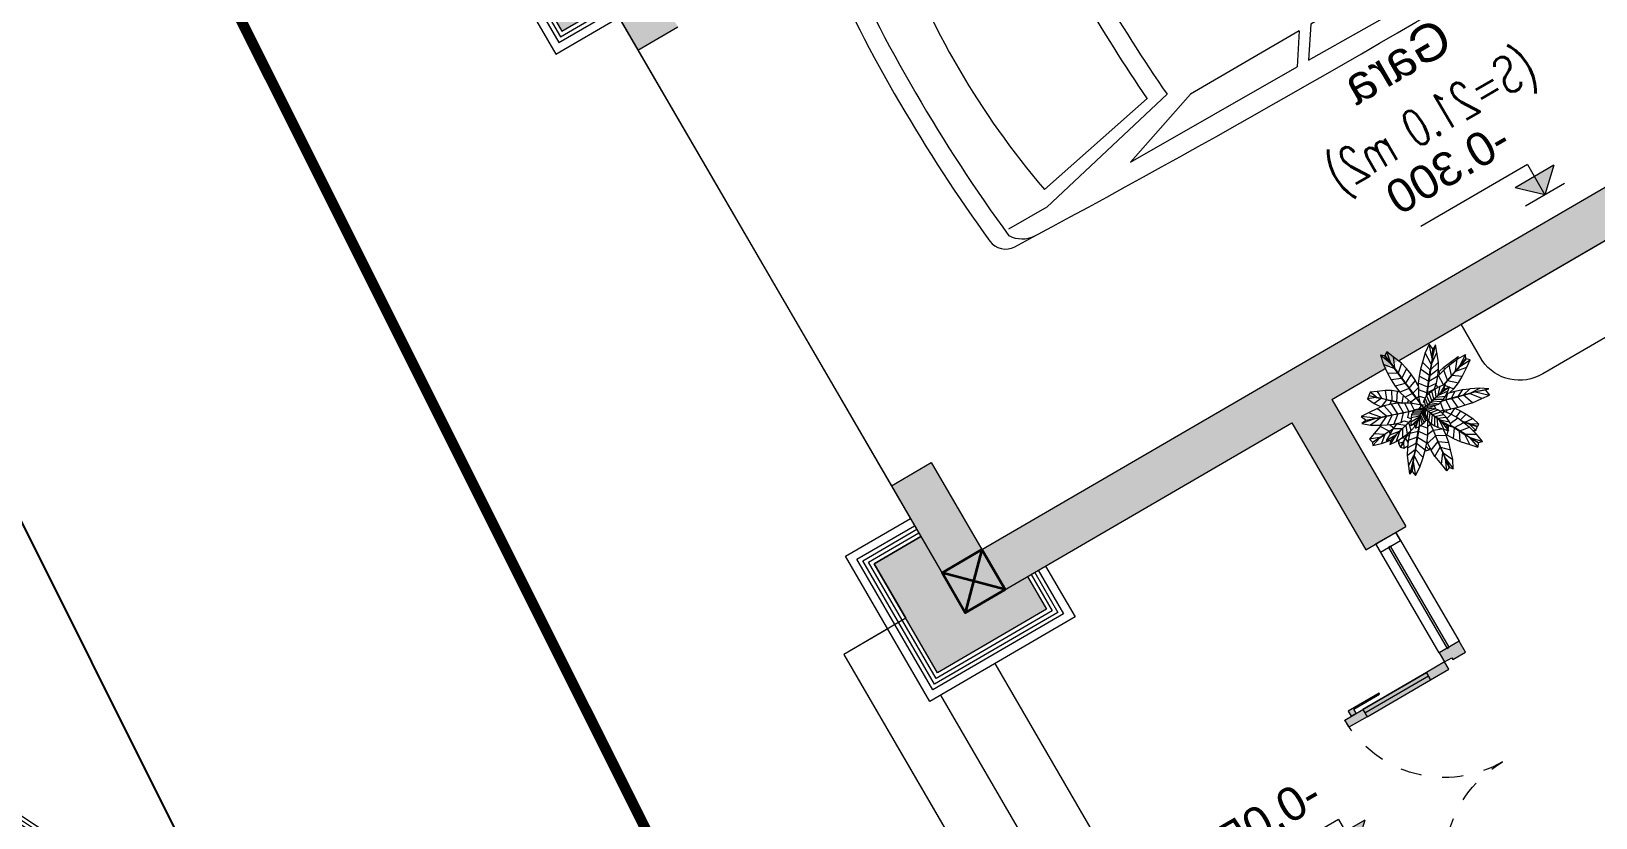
# Model space of a CAD drawing. Header units: millimetres. Extents: x 567980 to 569372, y 2065777 to 2066674.
# Drawn here: x 568803.01 to 568810.45, y 2066239.23 to 2066242.97 of the extents above; entities that cross this region are included whole.
import ezdxf
from ezdxf.enums import TextEntityAlignment as Align

# ---------------------------------------------------------------- set-up
doc = ezdxf.new("R2010")
doc.units = ezdxf.units.MM
for name, pattern in [('CENTER', [3, 1.5, -0.5, 0.5, -0.5]), ('DASHDOT2', [0.5, 0.25, -0.125, 0, -0.125]), ('HIDDEN', [0.75, 0.5, -0.25])]:
    doc.linetypes.add(name, pattern=pattern)
for name, color, linetype, lineweight in [('A-COT VACH', 2, 'Continuous', 35), ('A-HATCH', 251, 'Continuous', 5), ('A-KY HIEU', 34, 'Continuous', 20), ('A-TEXT', 7, 'Continuous', 18), ('boDnv', 54, 'Continuous', 25), ('E- RANH GIOI', 1, 'CENTER', 13), ('E- THAY', 9, 'Continuous', 20), ('E- Tuong', 4, 'Continuous', 13), ('E-NoiThat', 32, 'Continuous', 9), ('i_Cay', 114, 'Continuous', 13), ('i_Hatch', 250, 'Continuous', 13), ('LD-CUA', 146, 'Continuous', 13), ('LD-THAY', 9, 'Continuous', 13)]:
    doc.layers.add(name, color=color, linetype=linetype, lineweight=lineweight)
doc.layers.add('loKBT', color=42, linetype='Continuous')
doc.styles.add('A1-arial', font='arial.ttf')
doc.styles.add('AA - Arial - Regular', font='arial.ttf', dxfattribs={"height": 250})
doc.styles.add('Dim roman', font='romans.shx', dxfattribs={"width": 0.7})
doc.styles.add('rms', font='romans.shx', dxfattribs={"width": 0.7, "bigfont": 'vns.shx'})
doc.linetypes.add('ADL', pattern='A,0.125,-0.15,["++",rms,S=0.5,R=0,X=0,Y=-0.2245],-1.35,1.125', length=2.75)

# ---------------------------------------------------------------- blocks, each defined once
blk = doc.blocks.new('NEN')
at = {"layer": 'boDnv', "color": 10, "linetype": 'ADL', "ltscale": 0.25}
blk.add_lwpolyline([(230.3915, -76.6469), (232.2503, -70.4192), (219.1656, -44.2576), (213.4368, -42.5477), (99.3797, -108.9057), (97.5209, -115.1334), (110.6056, -141.295), (116.3344, -143.0049)], close=True, dxfattribs=at)
blk = doc.blocks.new('BT-02')
at = {"layer": 'E- RANH GIOI', "color": 5, "ltscale": 0.05, "true_color": 0x0000fa, "const_width": 50}
blk.add_lwpolyline([(7622385.1, 976879), (7752683.8, 976879), (7755590.7, 973782.4), (7753849, 946243.5), (7750265, 942879), (7619966.3, 942879), (7617059.3, 945975.6), (7618801.1, 973514.5)], close=True, dxfattribs=at)
blk = doc.blocks.new('cd2400')
for p, q in [((432.7, 355.2), (125.3, 177.7)), ((643.2, 355.2), (950.7, 177.7)), ((1696.8, 355.2), (1389.3, 177.7)), ((1907.3, 355.2), (2214.7, 177.7))]:
    blk.add_line(p, q)
at = {"color": 251, "linetype": 'DASHDOT2'}
blk.add_line((2320, 100), (20, 100), dxfattribs=at)
for points in [[(538, 392.9), (442.7, 337.9), (422.7, 372.5), (518, 427.5)], [(538, 392.9), (633.2, 337.9), (653.2, 372.5), (558, 427.5)], [(1802, 392.9), (1706.8, 337.9), (1686.8, 372.5), (1782, 427.5)], [(1802, 392.9), (1897.3, 337.9), (1917.3, 372.5), (1822, 427.5)], [(40, 105.4), (135.3, 160.4), (115.3, 195), (20, 140)], [(1035.9, 105.4), (940.7, 160.4), (960.7, 195), (1055.9, 140)], [(1024.3, 166.2), (999.2, 180.7), (1006.3, 193.2), (1031.5, 178.6)], [(1304.1, 105.4), (1399.3, 160.4), (1379.3, 195), (1284.1, 140)], [(1315.7, 166.2), (1340.8, 180.7), (1333.7, 193.2), (1308.5, 178.6)], [(2300, 105.4), (2204.7, 160.4), (2224.7, 195), (2320, 140)], [(-30, 0), (-30, 140), (20, 140), (20, 100), (30, 100), (30, 0)], [(2370, 0), (2370, 140), (2320, 140), (2320, 100), (2310, 100), (2310, 0)]]:
    blk.add_lwpolyline(points, close=True)
at = {"color": 9}
for points in [[(440.2, 342.2), (132.8, 164.7), (117.8, 190.7), (425.2, 368.2)], [(635.7, 342.2), (943.2, 164.7), (958.2, 190.7), (650.7, 368.2)], [(1704.3, 342.2), (1396.8, 164.7), (1381.8, 190.7), (1689.3, 368.2)], [(1899.8, 342.2), (2207.2, 164.7), (2222.2, 190.7), (1914.8, 368.2)]]:
    blk.add_lwpolyline(points, close=True, dxfattribs=at)
blk = doc.blocks.new('02PCAR01')
at = {"color": 0, "linetype": 'ByBlock'}
for p, q in [((-90.39, 26.87), (-54.31, 27.32)), ((-54.31, 27.32), (-67.5, 22.08)), ((-138, 26.03), (-145, 26.03)), ((-112.52, 20.16), (-138, 26.03)), ((-122.94, 26.61), (-92.48, 26.84)), ((-109.29, 22.08), (-122.94, 26.61)), ((-89.35, 22.08), (-92.48, 26.84)), ((-87.23, 22.08), (-90.39, 26.87)), ((-48.33, 25.72), (-60.01, 22.2)), ((-136.91, 23.5), (-115.59, 19.26)), ((-89.35, 22.08), (-109.29, 22.08)), ((-67.5, 22.08), (-87.23, 22.08)), ((-6, 20.97), (-40, 15.97)), ((-6, -20.97), (-40, -15.97)), ((-136.91, -23.36), (-115.59, -19.12)), ((-112.51, -20.11), (-138, -25.97)), ((-109.29, -21.95), (-122.94, -26.47)), ((-89.35, -21.95), (-109.29, -21.95)), ((-89.35, -21.95), (-92.48, -26.7)), ((-87.23, -21.95), (-90.39, -26.73)), ((-67.5, -21.95), (-87.23, -21.95)), ((-54.31, -27.18), (-67.5, -21.95)), ((-48.33, -25.52), (-60.01, -22)), ((-138, -25.97), (-145, -25.97)), ((-122.94, -26.47), (-92.48, -26.7)), ((-90.39, -26.73), (-54.31, -27.18))]:
    blk.add_line(p, q, dxfattribs=at)
for centre, radius, start, end in [((-77.24, -1914.33), 1944.6, 88.89024, 92.01225), ((-30.02, -77.69), 108.31, 76.6607, 96.5655), ((-145.41, 25.94), 3.14, 92.1119, 173.4899), ((-141.57, 24.61), 4.6, 94.3987, 147.5288), ((-8.86, 25.33), 3.14, 17.8179, 78.3942), ((-5.75, 24.64), 3.14, 14.3452, 76.6607), ((110.89, 0.1), 260.73, 174.2342, 185.7658), ((111.89, 0.1), 258.76, 174.0142, 185.9858), ((-47.46, 22.85), 3, 31.1455, 106.7984), ((-95.47, 0.91), 93.12, 343.0347, 15.8141), ((-111.75, 0.91), 111.76, 346.3976, 12.667), ((-7.97, 0.1), 131.06, 169.6897, 190.3103), ((-87.12, 0.1), 48.72, 330.0774, 29.9226), ((147.71, 0.1), 261.01, 175.5919, 184.4407), ((-59.14, 19.33), 3, 106.7984, 193.6631), ((146.01, 0.1), 262.31, 175.7971, 184.2029), ((-142.7, 0.1), 82.75, 347.0683, 12.9317), ((-59.14, -19.13), 3, 166.3369, 253.2016), ((-47.46, -22.65), 3, 253.2016, 328.8545), ((-145.41, -25.74), 3.14, 186.5101, 267.8881), ((-141.57, -24.41), 4.6, 212.4712, 265.6013), ((-9.37, -25.23), 3.14, 281.3249, 340.8826), ((-6.15, -24.54), 3.14, 283.1156, 344.5941), ((-77.24, 1914.53), 1944.6, 267.98775, 271.10976), ((-30.02, 77.89), 108.31, 263.4345, 283.1156)]:
    blk.add_arc(centre, radius, start, end, dxfattribs=at)
blk = doc.blocks.new('*U508')
h = blk.add_hatch(color=253)
h.dxf.hatch_style = 1
h.paths.add_polyline_path([(50, 450), (90, 450), (90, 550), (50, 550)])
h.paths.add_polyline_path([(50, 100), (90, 100), (90, 0), (50, 0)])
h = blk.add_hatch(color=253)
h.dxf.hatch_style = 1
h.paths.add_polyline_path([(1150, 100), (1110, 100), (1110, 0), (1150, 0)])
h.paths.add_polyline_path([(1150, 450), (1110, 450), (1110, 550), (1150, 550)])
h = blk.add_hatch(color=254)
h.dxf.hatch_style = 1
h.paths.add_polyline_path([(21.7, 344.5), (21.7, 514.1), (50, 514.1), (50, 485.9), (27.4, 485.9), (27.4, 344.5)])
h = blk.add_hatch(color=254)
h.dxf.hatch_style = 1
h.paths.add_polyline_path([(50, 450), (90, 450), (90, 100), (50, 100)])
h = blk.add_hatch(color=254)
h.dxf.hatch_style = 1
h.paths.add_polyline_path([(1110, 450), (1150, 450), (1150, 100), (1110, 100)])
h = blk.add_hatch(color=253)
h.dxf.hatch_style = 1
h.paths.add_polyline_path([(0, 0), (50, 0), (50, -40), (60, -40), (60, -110), (0, -110)])
h = blk.add_hatch(color=253)
h.dxf.hatch_style = 1
h.paths.add_polyline_path([(1200, 0), (1150, 0), (1150, -40), (1140, -40), (1140, -110), (1200, -110)])
at = {"linetype": 'Continuous'}
blk.add_line((70, 100), (70, 450), dxfattribs=at)
for p, q in [((90, 450), (90, 100)), ((1110, 450), (1110, 100)), ((1130, 100), (1130, 450))]:
    blk.add_line(p, q)
for points in [[(50, 450), (90, 450), (90, 550), (50, 550), (50, 450)], [(1150, 450), (1110, 450), (1110, 550), (1150, 550), (1150, 450)], [(50, 452.9), (50, 100)], [(1150, 452.9), (1150, 100)], [(50, 100), (90, 100), (90, 0), (50, 0), (50, 100)], [(1150, 100), (1110, 100), (1110, 0), (1150, 0), (1150, 100)]]:
    blk.add_lwpolyline(points)
at = {"linetype": 'HIDDEN', "ltscale": 30}
for points in [[(600, 0, 0.414214), (50, 550, 0.414214)], [(600, 0, -0.414214), (1150, 550, -0.414214)]]:
    blk.add_lwpolyline(points, format="xyb", dxfattribs=at)
for points in [[(21.7, 344.5), (21.7, 514.1), (50, 514.1), (50, 485.9), (27.4, 485.9), (27.4, 344.5)], [(50, 450), (90, 450), (90, 100), (50, 100)], [(1110, 450), (1150, 450), (1150, 100), (1110, 100)], [(0, 0), (50, 0), (50, -40), (60, -40), (60, -110), (0, -110)], [(1200, 0), (1150, 0), (1150, -40), (1140, -40), (1140, -110), (1200, -110)]]:
    blk.add_lwpolyline(points, close=True)
blk = doc.blocks.new('palmtree')
blk.add_wipeout([(-111, -158), (-126, -205), (-137, -252), (-144, -301), (-149, -365), (-146, -427), (-120, -415), (-100, -434), (-72, -388), (-36, -332), (-16, -288), (0, -242), (12, -194), (16, -153), (22, -171), (43, -212), (67, -252), (95, -290), (134, -341), (178, -385), (190, -348), (215, -368), (210, -342), (205, -317), (193, -255), (185, -233), (178, -212), (174, -194), (195, -203), (216, -212), (278, -230), (303, -237), (328, -244), (330, -232), (376, -240), (370, -213), (393, -197), (355, -159), (307, -113), (269, -83), (227, -57), (206, -42), (254, -37), (302, -27), (357, -11), (388, -1), (443, 23), (418, 23), (432, 63), (405, 64), (344, 68), (286, 71), (236, 69), (189, 65), (219, 94), (246, 126), (277, 169), (302, 216), (268, 248), (251, 244), (265, 273), (274, 302), (284, 331), (255, 330), (244, 355), (201, 322), (148, 282), (113, 248), (81, 211), (75, 202), (76, 261), (71, 310), (62, 374), (44, 433), (22, 416), (-2, 430), (-10, 404), (-30, 347), (-41, 316), (-50, 268), (-52, 255), (-60, 262), (-87, 258), (-116, 296), (-157, 347), (-202, 390), (-215, 357), (-236, 367), (-229, 341), (-223, 314), (-208, 248), (-184, 190), (-212, 195), (-231, 181), (-233, 167), (-234, 154), (-224, 132), (-245, 137), (-268, 139), (-291, 141), (-275, 117), (-310, 116), (-339, 116), (-397, 109), (-392, 88), (-403, 63), (-361, 39), (-335, 23), (-313, 3), (-298, 4), (-336, -11), (-365, -22), (-415, -51), (-383, -66), (-402, -96), (-350, -101), (-317, -105), (-261, -108), (-294, -147), (-308, -168), (-323, -190), (-292, -224), (-249, -214), (-196, -201), (-159, -186), (-110, -157)]).dxf.layer = 'i_Cay'
at = {"layer": 'i_Cay'}
for p, q in [((-19, 379), (-2, 430)), ((17, 353), (-2, 430)), ((22, 416), (-2, 430)), ((22, 416), (17, 353)), ((20, 353), (44, 433)), ((20, 353), (23, 416)), ((23, 416), (44, 433)), ((44, 433), (62, 374)), ((-188, 298), (-236, 367)), ((-223, 314), (-236, 367)), ((-216, 356), (-236, 367)), ((-208, 248), (-223, 314)), ((-223, 314), (-167, 263)), ((-216, 356), (-188, 298)), ((-215, 357), (-202, 390)), ((-185, 299), (-215, 357)), ((-202, 390), (-157, 347)), ((-185, 299), (-202, 390)), ((-165, 264), (-157, 347)), ((-157, 347), (-116, 296)), ((-41, 316), (-50, 268)), ((-41, 316), (-19, 379)), ((-41, 316), (13, 272)), ((-19, 379), (15, 312)), ((13, 272), (15, 312)), ((15, 312), (17, 353)), ((15, 272), (17, 312)), ((15, 272), (71, 310)), ((17, 312), (62, 374)), ((20, 353), (17, 312)), ((62, 374), (71, 310)), ((71, 310), (76, 261)), ((148, 282), (201, 322)), ((201, 322), (192, 248)), ((201, 322), (244, 355)), ((216, 280), (244, 355)), ((255, 330), (216, 280)), ((218, 279), (284, 331)), ((218, 279), (257, 329)), ((255, 330), (244, 355)), ((257, 329), (284, 331)), ((284, 331), (265, 273)), ((-208, 248), (-147, 228)), ((-190, 202), (-208, 248)), ((-167, 263), (-188, 298)), ((-165, 264), (-185, 299)), ((-147, 228), (-167, 263)), ((-145, 229), (-165, 264)), ((-126, 193), (-147, 228)), ((-145, 229), (-116, 296)), ((-125, 194), (-145, 229)), ((-86, 256), (-125, 194)), ((-116, 296), (-86, 256)), ((-105, 158), (-60, 215)), ((-87, 258), (-86, 259)), ((-86, 259), (-85, 255)), ((-86, 256), (-60, 215)), ((-85, 260), (-60, 262)), ((-83, 251), (-85, 260)), ((-73, 235), (-60, 262)), ((-60, 262), (-52, 255)), ((-60, 215), (-37, 171)), ((-56, 215), (-58, 212)), ((-56, 220), (-50, 268)), ((-56, 220), (9, 191)), ((-56, 208), (-56, 220)), ((-50, 268), (11, 232)), ((9, 191), (11, 232)), ((13, 232), (10, 191)), ((76, 213), (10, 191)), ((11, 232), (13, 272)), ((13, 232), (15, 272)), ((13, 232), (76, 261)), ((71, 166), (76, 213)), ((75, 202), (81, 211)), ((76, 261), (76, 213)), ((81, 211), (113, 248)), ((97, 186), (81, 211)), ((113, 248), (148, 282)), ((113, 248), (143, 184)), ((143, 184), (167, 216)), ((169, 215), (145, 183)), ((148, 282), (167, 216)), ((162, 205), (158, 203)), ((167, 216), (192, 248)), ((194, 247), (169, 215)), ((169, 215), (237, 214)), ((216, 280), (192, 248)), ((194, 247), (218, 279)), ((194, 247), (265, 273)), ((213, 172), (237, 214)), ((265, 273), (237, 214)), ((246, 198), (268, 248)), ((286, 229), (246, 198)), ((287, 228), (248, 196)), ((302, 216), (248, 196)), ((249, 241), (268, 248)), ((268, 248), (286, 229)), ((277, 169), (302, 216)), ((287, 228), (302, 216)), ((-397, 109), (-339, 116)), ((-392, 90), (-397, 109)), ((-336, 77), (-397, 109)), ((-339, 116), (-280, 116)), ((-299, 68), (-339, 116)), ((-304, 109), (-275, 116)), ((-304, 109), (-231, 95)), ((-272, 83), (-304, 109)), ((-275, 117), (-291, 141)), ((-291, 141), (-245, 137)), ((-230, 96), (-291, 141)), ((-280, 116), (-277, 116)), ((-279, 115), (-280, 116)), ((-275, 117), (-230, 96)), ((-275, 116), (-231, 95)), ((-274, 115), (-271, 115)), ((-245, 137), (-196, 126)), ((-203, 84), (-245, 137)), ((-234, 154), (-231, 181)), ((-204, 156), (-234, 154)), ((-224, 132), (-234, 154)), ((-231, 181), (-204, 156)), ((-230, 182), (-212, 195)), ((-202, 158), (-230, 182)), ((-202, 158), (-212, 195)), ((-212, 195), (-184, 190)), ((-182, 138), (-206, 128)), ((-204, 156), (-182, 138)), ((-202, 158), (-181, 140)), ((-177, 72), (-196, 126)), ((-196, 126), (-161, 116)), ((-190, 202), (-126, 193)), ((-168, 158), (-190, 202)), ((-182, 138), (-161, 121)), ((-181, 140), (-175, 172)), ((-181, 140), (-160, 123)), ((-142, 116), (-168, 158)), ((-106, 158), (-168, 158)), ((-161, 121), (-165, 117)), ((-161, 121), (-149, 111)), ((-161, 116), (-128, 103)), ((-150, 60), (-161, 116)), ((-154, 135), (-160, 123)), ((-143, 109), (-160, 123)), ((-142, 116), (-86, 123)), ((-132, 105), (-142, 116)), ((-136, 109), (-137, 107)), ((-128, 103), (-124, 48)), ((-96, 87), (-128, 103)), ((-126, 193), (-106, 158)), ((-105, 158), (-125, 194)), ((-110, 167), (-110, 165)), ((-107, 162), (-108, 161)), ((-107, 160), (-107, 160)), ((-107, 160), (-105, 158)), ((-107, 159), (-107, 160)), ((-106, 158), (-86, 123)), ((-85, 123), (-105, 158)), ((-89, 129), (-88, 130)), ((-86, 123), (-71, 97)), ((-85, 123), (-37, 171)), ((-70, 97), (-85, 123)), ((-59, 93), (-20, 127)), ((-37, 171), (-20, 127)), ((-34, 164), (7, 151)), ((-20, 127), (-3, 82)), ((5, 111), (-15, 115)), ((1, 87), (12, 108)), ((5, 111), (4, 92)), ((5, 111), (4, 94)), ((5, 111), (7, 151)), ((5, 111), (8, 151)), ((5, 120), (6, 121)), ((15, 112), (5, 111)), ((7, 151), (9, 191)), ((7, 153), (8, 154)), ((8, 151), (10, 191)), ((9, 170), (8, 173)), ((8, 151), (67, 163)), ((12, 108), (27, 127)), ((12, 108), (39, 55)), ((27, 127), (45, 145)), ((27, 127), (49, 71)), ((45, 145), (75, 169)), ((45, 145), (59, 87)), ((59, 87), (69, 103)), ((62, 159), (60, 162)), ((75, 169), (69, 103)), ((79, 118), (69, 103)), ((71, 102), (126, 136)), ((81, 117), (71, 102)), ((75, 169), (100, 189)), ((79, 118), (100, 189)), ((100, 150), (79, 118)), ((81, 117), (129, 170)), ((101, 150), (81, 117)), ((86, 129), (87, 128)), ((100, 150), (100, 189)), ((100, 181), (114, 159)), ((101, 150), (129, 170)), ((126, 136), (116, 101)), ((155, 93), (118, 109)), ((129, 170), (126, 136)), ((127, 148), (186, 131)), ((128, 162), (145, 183)), ((129, 165), (143, 184)), ((143, 183), (144, 182)), ((145, 183), (213, 172)), ((155, 93), (186, 131)), ((219, 94), (178, 121)), ((186, 131), (213, 172)), ((198, 149), (246, 126)), ((207, 162), (221, 173)), ((211, 169), (219, 175)), ((246, 198), (219, 175)), ((220, 185), (219, 175)), ((219, 94), (246, 126)), ((248, 196), (221, 173)), ((221, 173), (277, 169)), ((246, 126), (277, 169)), ((-403, 63), (-392, 88)), ((-337, 75), (-403, 63)), ((-361, 39), (-403, 63)), ((-336, 77), (-392, 90)), ((-392, 88), (-337, 75)), ((-365, -22), (-306, 1)), ((-361, 39), (-300, 66)), ((-309, 8), (-361, 39)), ((-337, 75), (-300, 66)), ((-336, 77), (-299, 68)), ((-263, 57), (-309, 8)), ((-298, 4), (-309, 8)), ((-306, 1), (-263, 15)), ((-247, -40), (-306, 1)), ((-300, 66), (-263, 57)), ((-262, 59), (-299, 68)), ((-233, 50), (-272, 83)), ((-204, 83), (-272, 83)), ((-262, 59), (-269, 81)), ((-263, 57), (-232, 50)), ((-263, 15), (-219, 25)), ((-210, -34), (-263, 15)), ((-262, 59), (-235, 52)), ((-247, 18), (-227, 47)), ((-233, 50), (-177, 71)), ((-203, 31), (-233, 50)), ((-232, 98), (-232, 95)), ((-231, 95), (-204, 83)), ((-203, 84), (-230, 96)), ((-219, 25), (-173, 30)), ((-173, -29), (-219, 25)), ((-204, 83), (-177, 71)), ((-203, 84), (-177, 72)), ((-151, 59), (-203, 31)), ((-196, 27), (-203, 31)), ((-189, 78), (-189, 76)), ((-150, 60), (-177, 72)), ((-177, 71), (-151, 59)), ((-173, 30), (-151, 28)), ((-136, -23), (-173, 30)), ((-151, 59), (-124, 47)), ((-151, 28), (-124, 47)), ((-150, 60), (-124, 48)), ((-149, 59), (-149, 58)), ((-124, 48), (-105, 40)), ((-124, 47), (-105, 38)), ((-102, 31), (-121, 15)), ((-100, -18), (-121, 15)), ((-60, 49), (-119, 73)), ((-80, 67), (-119, 73)), ((-110, 51), (-119, 73)), ((-51, 41), (-110, 51)), ((-99, 24), (-110, 51)), ((-110, 41), (-110, 42)), ((-99, 24), (-43, 33)), ((-90, 9), (-99, 24)), ((-96, 70), (-96, 87)), ((-96, 87), (-85, 79)), ((-79, 68), (-95, 99)), ((-59, 50), (-95, 99)), ((-95, 99), (-70, 97)), ((-87, 84), (-91, 83)), ((-91, 5), (-89, 7)), ((-90, 9), (-34, 26)), ((-80, -3), (-90, 9)), ((-80, 67), (-60, 49)), ((-80, -3), (-26, 18)), ((-59, 50), (-79, 68)), ((-72, 99), (-72, 100)), ((-50, 42), (-70, 97)), ((-70, 97), (-46, 89)), ((-69, 57), (-69, 59)), ((-68, -12), (-18, 10)), ((-60, 49), (-51, 41)), ((-59, 50), (-50, 42)), ((-9, 3), (-58, -14)), ((-51, 41), (-43, 33)), ((-42, 35), (-50, 42)), ((-42, 35), (-46, 89)), ((-46, 89), (-31, 83)), ((-43, 33), (-43, 35)), ((-43, 33), (-34, 26)), ((-42, 35), (-34, 27)), ((-31, 83), (-34, 27)), ((-34, 27), (-25, 19)), ((-34, 26), (-26, 18)), ((-18, 74), (-31, 83)), ((-26, 18), (-18, 10)), ((-25, 19), (-18, 74)), ((-25, 19), (-17, 11)), ((-20, 14), (-19, 12)), ((-18, 74), (-8, 63)), ((-18, 10), (-9, 3)), ((-3, 82), (-17, 73)), ((-17, 11), (-8, 63)), ((-17, 11), (-9, 3)), ((-16, 10), (-17, 10)), ((-11, 6), (-9, 3)), ((-9, 2), (-11, 6)), ((-9, 3), (-5, 50)), ((-9, 3), (-1, -5)), ((-9, 3), (-1, -5)), ((-8, 63), (-5, 50)), ((-6, 55), (-4, 68)), ((-5, 50), (-3, 38)), ((-4, 68), (1, 87)), ((-4, 68), (19, 23)), ((-4, 39), (9, 7)), ((-2, 77), (-3, 82)), ((-1, -5), (-3, 38)), ((3, -1), (-1, 5)), ((1, 87), (29, 39)), ((10, 8), (3, -1)), ((3, -1), (9, 7)), ((4, -2), (10, 7)), ((11, 10), (5, 0)), ((9, 7), (19, 23)), ((10, 7), (9, 7)), ((10, 7), (20, 22)), ((10, 7), (50, 12)), ((11, -1), (10, 1)), ((11, 1), (21, -1)), ((12, 12), (12, 11)), ((57, 2), (16, -10)), ((18, 22), (20, 23)), ((19, 23), (29, 39)), ((20, 22), (30, 38)), ((20, 25), (22, 25)), ((20, 22), (66, 24)), ((50, 12), (20, 0)), ((20, 0), (27, -5)), ((29, 39), (39, 55)), ((30, 38), (40, 54)), ((30, 38), (83, 36)), ((78, 3), (33, -17)), ((39, 55), (49, 71)), ((50, 70), (40, 54)), ((40, 54), (96, 56)), ((42, 57), (41, 58)), ((44, -1), (57, 2)), ((49, 71), (59, 87)), ((61, 86), (50, 70)), ((50, 70), (107, 77)), ((66, 24), (50, 12)), ((99, 3), (50, -23)), ((57, 2), (78, 3)), ((71, 102), (61, 86)), ((61, 86), (116, 101)), ((65, 92), (64, 94)), ((83, 36), (66, 24)), ((72, 28), (72, 3)), ((78, 3), (99, 3)), ((96, 56), (83, 36)), ((90, 46), (117, 52)), ((107, 77), (96, 56)), ((99, 3), (121, -5)), ((118, 60), (103, 69)), ((106, 50), (118, 60)), ((116, 101), (107, 77)), ((117, 52), (114, -2)), ((117, 52), (163, 61)), ((118, 60), (155, 93)), ((139, 56), (128, 69)), ((163, 61), (153, -6)), ((155, 94), (189, 65)), ((212, 67), (163, 61)), ((187, 64), (189, 65)), ((189, 65), (219, 94)), ((212, 67), (193, -2)), ((193, -2), (233, 1)), ((261, 70), (212, 67)), ((261, 70), (233, 1)), ((233, 1), (273, 5)), ((234, 0), (274, 3)), ((310, 71), (261, 70)), ((310, 71), (273, 5)), ((273, 5), (314, 8)), ((314, 7), (274, 3)), ((274, 3), (326, -21)), ((310, 71), (377, 66)), ((377, 66), (314, 8)), ((354, 12), (314, 8)), ((314, 7), (354, 10)), ((314, 7), (388, -1)), ((354, 12), (432, 63)), ((418, 23), (354, 12)), ((354, 10), (443, 23)), ((354, 10), (418, 21)), ((377, 66), (432, 63)), ((443, 23), (388, -1)), ((418, 23), (432, 63)), ((418, 21), (443, 23)), ((-415, -51), (-365, -22)), ((-320, -50), (-415, -51)), ((-382, -61), (-415, -51)), ((-319, -53), (-402, -96)), ((-402, -96), (-381, -63)), ((-350, -101), (-402, -96)), ((-320, -50), (-382, -61)), ((-381, -63), (-319, -53)), ((-283, -45), (-365, -22)), ((-283, -47), (-350, -101)), ((-284, -108), (-350, -101)), ((-320, -50), (-283, -45)), ((-319, -53), (-283, -47)), ((-284, -108), (-246, -42)), ((-283, -45), (-247, -40)), ((-283, -47), (-246, -42)), ((-247, -40), (-210, -34)), ((-246, -42), (-209, -36)), ((-209, -36), (-238, -108)), ((-173, -29), (-210, -34)), ((-209, -36), (-173, -30)), ((-192, -104), (-173, -30)), ((-148, -95), (-192, -104)), ((-179, -31), (-184, -30)), ((-178, -29), (-179, -31)), ((-173, -29), (-136, -23)), ((-173, -30), (-136, -25)), ((-152, -104), (-159, -97)), ((-152, -104), (-125, -87)), ((-151, -105), (-123, -87)), ((-148, -95), (-136, -25)), ((-107, -80), (-148, -95)), ((-136, -23), (-100, -18)), ((-136, -25), (-99, -19)), ((-128, -22), (-128, -23)), ((-123, -87), (-120, -85)), ((-97, -130), (-123, -87)), ((-107, -80), (-99, -19)), ((-68, -66), (-107, -80)), ((-63, -13), (-100, -18)), ((-99, -19), (-63, -13)), ((-89, -114), (-66, -71)), ((-89, -74), (-76, -90)), ((-81, -16), (-81, -15)), ((-68, -12), (-80, -3)), ((-66, -14), (-69, -14)), ((-58, -14), (-68, -12)), ((-63, -13), (-68, -66)), ((-18, -36), (-68, -66)), ((-66, -71), (-57, -59)), ((-24, -83), (-66, -71)), ((-61, -13), (-63, -13)), ((-47, -14), (-58, -14)), ((-47, -14), (-1, -5)), ((-12, -7), (-47, -14)), ((-24, -83), (-35, -121)), ((-34, -122), (-23, -83)), ((-31, -11), (-18, -19)), ((-24, -83), (-13, -46)), ((-23, -9), (-1, -8)), ((-23, -83), (-13, -47)), ((-23, -83), (-6, -88)), ((-22, -9), (-1, -8)), ((-20, -74), (-21, -74)), ((-18, -19), (-14, -20)), ((-16, -24), (-18, -19)), ((-6, -90), (-15, -27)), ((-15, -27), (-15, -27)), ((-13, -47), (-1, -8)), ((-13, -46), (-1, -8)), ((-13, -29), (-13, -46)), ((-12, -46), (-13, -47)), ((-13, -47), (-12, -46)), ((-12, -7), (-1, -5)), ((0, -7), (-12, -7)), ((-12, -7), (-12, -7)), ((-12, -7), (-12, -7)), ((-12, -7), (-12, -7)), ((-6, -6), (-6, -6)), ((-6, -6), (-6, -6)), ((-4, -24), (-6, -23)), ((31, -63), (-6, -90)), ((8, -130), (-6, -90)), ((-1, -8), (-4, -25)), ((-4, -25), (0, -31)), ((-1, -25), (-4, -25)), ((-3, -5), (-3, -5)), ((-3, -5), (-3, -5)), ((-1, -4), (0, -7)), ((-1, -5), (0, -7)), ((0, -7), (-1, -5)), ((-1, -8), (0, -7)), ((6, -8), (-1, -8)), ((6, -8), (-1, -8)), ((5, -28), (-1, -25)), ((3, -1), (0, -6)), ((4, -2), (0, -6)), ((0, -7), (0, -7)), ((0, -7), (0, -7)), ((4, -2), (6, -2)), ((6, -8), (4, -15)), ((14, -7), (6, -8)), ((6, -8), (16, -10)), ((16, -10), (6, -8)), ((12, -9), (8, -9)), ((54, -93), (8, -130)), ((13, -9), (9, -9)), ((12, -41), (19, -52)), ((16, -10), (19, -52)), ((33, -17), (16, -10)), ((32, -17), (16, -10)), ((19, -52), (32, -64)), ((21, -13), (22, -12)), ((32, -17), (32, -64)), ((49, -24), (32, -17)), ((32, -64), (45, -76)), ((33, -17), (50, -23)), ((44, -75), (54, -93)), ((49, -24), (45, -76)), ((45, -76), (66, -86)), ((55, -92), (46, -76)), ((48, -81), (48, -81)), ((66, -31), (49, -24)), ((50, -23), (67, -30)), ((54, -90), (52, -89)), ((54, -93), (72, -126)), ((73, -125), (55, -92)), ((99, -96), (55, -92)), ((66, -31), (66, -86)), ((83, -38), (66, -31)), ((66, -86), (88, -94)), ((121, -5), (67, -30)), ((83, -37), (67, -30)), ((74, -33), (73, -34)), ((83, -37), (141, -16)), ((100, -44), (83, -37)), ((83, -38), (88, -94)), ((100, -45), (83, -38)), ((88, -94), (113, -98)), ((100, -44), (160, -30)), ((117, -50), (100, -44)), ((116, -52), (100, -45)), ((100, -45), (113, -98)), ((105, -97), (135, -130)), ((113, -50), (114, -49)), ((113, -98), (150, -104)), ((116, -52), (150, -104)), ((133, -59), (116, -52)), ((185, -56), (117, -50)), ((134, -57), (117, -50)), ((121, -5), (141, -16)), ((127, -8), (153, -6)), ((133, -102), (128, -123)), ((153, -7), (129, -9)), ((186, -104), (133, -59)), ((166, -74), (133, -59)), ((205, -77), (134, -57)), ((167, -73), (134, -57)), ((141, -16), (160, -30)), ((153, -6), (193, -2)), ((193, -4), (153, -7)), ((153, -7), (181, -44)), ((154, -67), (153, -68)), ((160, -30), (185, -56)), ((166, -74), (186, -104)), ((205, -77), (167, -73)), ((172, -43), (181, -44)), ((174, -45), (176, -43)), ((181, -44), (230, -40)), ((204, -77), (181, -97)), ((185, -56), (205, -77)), ((234, 0), (193, -4)), ((193, -4), (230, -40)), ((198, -43), (227, -57)), ((205, -76), (227, -57)), ((209, -122), (269, -83)), ((227, -57), (269, -83)), ((230, -40), (279, -33)), ((279, -33), (234, 0)), ((269, -83), (307, -113)), ((279, -33), (326, -21)), ((388, -1), (326, -21)), ((-323, -190), (-294, -147)), ((-268, -178), (-323, -190)), ((-309, -205), (-323, -190)), ((-268, -178), (-309, -205)), ((-308, -206), (-266, -180)), ((-294, -147), (-259, -109)), ((-239, -160), (-294, -147)), ((-266, -180), (-292, -224)), ((-238, -108), (-284, -108)), ((-268, -178), (-239, -160)), ((-266, -180), (-237, -162)), ((-259, -109), (-258, -108)), ((-210, -141), (-259, -109)), ((-249, -214), (-237, -162)), ((-196, -201), (-249, -214)), ((-210, -141), (-239, -160)), ((-192, -104), (-238, -108)), ((-237, -162), (-209, -143)), ((-210, -141), (-181, -123)), ((-209, -143), (-180, -124)), ((-196, -201), (-209, -143)), ((-181, -123), (-202, -105)), ((-159, -186), (-196, -201)), ((-181, -123), (-152, -104)), ((-180, -124), (-151, -105)), ((-159, -186), (-180, -124)), ((-123, -166), (-159, -186)), ((-151, -105), (-123, -166)), ((-126, -205), (-111, -158)), ((-58, -199), (-126, -205)), ((-110, -157), (-123, -166)), ((-111, -158), (-89, -114)), ((-46, -160), (-111, -158)), ((-35, -121), (-89, -114)), ((-69, -238), (-58, -199)), ((-67, -238), (-56, -199)), ((-58, -199), (-46, -160)), ((-56, -199), (-45, -161)), ((-54, -192), (-56, -192)), ((0, -242), (-56, -199)), ((-46, -163), (-47, -163)), ((-35, -121), (-46, -160)), ((-45, -161), (-34, -122)), ((-45, -161), (12, -194)), ((-39, -134), (-38, -134)), ((-34, -122), (12, -143)), ((-30, -104), (-29, -104)), ((12, -194), (0, -242)), ((22, -171), (8, -130)), ((16, -153), (12, -194)), ((72, -126), (22, -171)), ((43, -212), (22, -171)), ((90, -159), (43, -212)), ((67, -117), (68, -118)), ((108, -192), (67, -252)), ((68, -118), (68, -116)), ((68, -118), (70, -120)), ((72, -123), (71, -124)), ((72, -126), (90, -159)), ((91, -158), (73, -125)), ((73, -125), (135, -130)), ((87, -151), (87, -153)), ((90, -159), (108, -192)), ((110, -191), (91, -158)), ((158, -170), (91, -158)), ((103, -179), (102, -182)), ((108, -192), (126, -225)), ((178, -212), (110, -191)), ((128, -224), (110, -191)), ((135, -130), (158, -170)), ((150, -104), (186, -104)), ((158, -169), (164, -173)), ((158, -170), (178, -212)), ((173, -104), (164, -173)), ((164, -173), (208, -194)), ((168, -191), (174, -194)), ((208, -124), (173, -104)), ((173, -104), (173, -104)), ((174, -194), (174, -177)), ((174, -194), (216, -212)), ((209, -122), (176, -104)), ((184, -111), (186, -110)), ((244, -144), (208, -124)), ((208, -124), (208, -194)), ((208, -194), (253, -211)), ((245, -142), (209, -122)), ((216, -212), (213, -196)), ((220, -131), (223, -130)), ((244, -144), (253, -211)), ((279, -163), (244, -144)), ((307, -113), (245, -142)), ((280, -161), (245, -142)), ((267, -157), (273, -157)), ((279, -163), (315, -230)), ((314, -183), (279, -163)), ((280, -161), (355, -159)), ((316, -180), (280, -161)), ((307, -113), (355, -159)), ((376, -240), (314, -183)), ((314, -183), (370, -213)), ((370, -212), (316, -180)), ((316, -180), (393, -197)), ((349, -200), (352, -203)), ((355, -159), (393, -197)), ((393, -197), (370, -212)), ((-292, -224), (-308, -206)), ((-249, -214), (-292, -224)), ((-149, -365), (-144, -301)), ((-144, -301), (-137, -252)), ((-81, -276), (-144, -301)), ((-137, -252), (-126, -205)), ((-69, -238), (-137, -252)), ((-92, -315), (-81, -276)), ((-90, -316), (-79, -277)), ((-84, -297), (-90, -307)), ((-82, -289), (-88, -301)), ((-81, -276), (-69, -238)), ((-79, -277), (-81, -279)), ((-79, -277), (-67, -238)), ((-36, -332), (-79, -277)), ((-70, -249), (-73, -250)), ((-16, -288), (-67, -238)), ((-62, -220), (-64, -220)), ((-16, -288), (-36, -332)), ((0, -242), (-16, -288)), ((67, -252), (43, -212)), ((95, -290), (67, -252)), ((126, -225), (95, -290)), ((134, -341), (95, -290)), ((119, -208), (118, -210)), ((144, -258), (126, -225)), ((147, -257), (128, -224)), ((193, -255), (128, -224)), ((144, -258), (134, -341)), ((136, -238), (135, -241)), ((163, -291), (144, -258)), ((147, -257), (205, -317)), ((165, -290), (147, -257)), ((153, -270), (153, -274)), ((163, -287), (162, -290)), ((163, -291), (190, -348)), ((163, -291), (178, -385)), ((191, -347), (165, -290)), ((165, -290), (215, -368)), ((178, -212), (193, -255)), ((193, -255), (205, -317)), ((216, -212), (278, -230)), ((253, -211), (315, -230)), ((278, -230), (269, -215)), ((278, -230), (328, -244)), ((328, -244), (313, -229)), ((315, -230), (376, -240)), ((324, -231), (328, -244)), ((370, -213), (376, -240)), ((-92, -315), (-149, -365)), ((-146, -427), (-149, -365)), ((-103, -354), (-146, -427)), ((-103, -354), (-121, -415)), ((-120, -415), (-101, -355)), ((-103, -354), (-92, -315)), ((-101, -355), (-90, -316)), ((-101, -355), (-100, -434)), ((-72, -388), (-100, -434)), ((-72, -388), (-90, -316)), ((-36, -332), (-72, -388)), ((178, -385), (134, -341)), ((190, -348), (178, -385)), ((215, -368), (191, -347)), ((205, -317), (215, -368)), ((-121, -415), (-146, -427)), ((-100, -434), (-120, -415))]:
    blk.add_line(p, q, dxfattribs=at)
blk = doc.blocks.new('cot')
at = {"layer": 'i_Hatch'}
h = blk.add_hatch(color=256, dxfattribs=at)
h.dxf.hatch_style = 1
h.paths.add_polyline_path([(-124080301.5, 101892782.2), (-124080081.5, 101892782.2), (-124080081.5, 101893002.2), (-124080301.5, 101893002.2)])
at = {"layer": 'A-COT VACH'}
for p, q in [((-124080301.5, 101893002.2), (-124080081.5, 101892782.2)), ((-124080301.5, 101892782.2), (-124080081.5, 101893002.2))]:
    blk.add_line(p, q, dxfattribs=at)
blk.add_lwpolyline([(-124080301.5, 101892782.2), (-124080081.5, 101892782.2), (-124080081.5, 101893002.2), (-124080301.5, 101893002.2)], close=True, dxfattribs=at)
blk = doc.blocks.new('luoicot')
at = {"layer": 'E- Tuong'}
blk.add_blockref('cot', (-2406.1, -812.8), dxfattribs=at)
blk = doc.blocks.new('cotxaytho')
at = {"layer": 'A-KY HIEU'}
h = blk.add_hatch(color=256, dxfattribs=at)
h.paths.add_polyline_path([(200, 188), (0, 188), (0, 0)])
h.paths.add_polyline_path([(0, 188), (-200, 188), (0, 0)])
for p, q in [((0, 312), (0, 0)), ((0, 312), (1100, 312)), ((-200, 188), (0, 0)), ((-200, 188), (200, 188)), ((0, 0), (200, 188)), ((-200, 0), (200, 0))]:
    blk.add_line(p, q, dxfattribs=at)
at = {"color": 6, "style": 'A1-arial'}
blk.add_attdef('-0.050', (35, 402), '', height=250, dxfattribs=at)
blk = doc.blocks.new('MB TANG 1 BT3')
at = {"layer": 'E- THAY'}
for p, q in [((7080555, 944795.8), (7080555, 942395.8)), ((7080912.6, 941815.8), (7081155, 941815.8)), ((7081155, 941815.8), (7081155, 937775.8)), ((7080555, 941415.9), (7080555, 938175.8)), ((7080854.9, 941415.8), (7080855, 938175.8))]:
    blk.add_line(p, q, dxfattribs=at)
at = {"layer": 'E- Tuong'}
for p, q in [((7080555, 945515.8), (7080555, 944795.8)), ((7080555, 944795.8), (7080335, 944795.8)), ((7080335, 942395.8), (7080335, 941915.9)), ((7080555, 942395.8), (7080335, 942395.8)), ((7080555, 942395.8), (7080555, 941695.9)), ((7080335, 941915.9), (7076335.1, 941915.9)), ((7078535, 941695.9), (7075085.1, 941695.9)), ((7078535, 941695.9), (7078535, 940995.8)), ((7080555, 941695.9), (7078755, 941695.9)), ((7078755, 941695.9), (7078755, 940995.8)), ((7078755, 940995.8), (7078535, 940995.8))]:
    blk.add_line(p, q, dxfattribs=at)
blk.add_lwpolyline([(7080212.6, 941695.8), (7080212.6, 941515.8), (7080812.6, 941515.8), (7080812.6, 942115.8), (7080555.1, 942115.8)], dxfattribs=at)
at = {"layer": 'E-NoiThat'}
blk.add_lwpolyline([(7076205.1, 941295.9), (7077605.1, 941295.9, 0.39601), (7077823.1, 941495.9), (7077823.1, 941695.9), (7076005.1, 941695.9), (7076005.1, 941495.9, 0.414214)], format="xyb", close=True, dxfattribs=at)
at = {"layer": 'LD-CUA'}
for points in [[(7078590, 940395.8), (7078700, 940395.8), (7078700, 940995.8), (7078590, 940995.8)], [(7078590, 940995.8), (7078700, 940995.8), (7078700, 940951), (7078590, 940951)], [(7078645, 940951), (7078657.1, 940951), (7078657.1, 940395.8), (7078645, 940395.8)]]:
    blk.add_lwpolyline(points, close=True, dxfattribs=at)
at = {"layer": 'LD-THAY'}
for points in [[(7080102.3, 945515.8), (7080102.3, 945775.8), (7080902.3, 945775.8), (7080902.3, 944975.8), (7080555, 944975.8)], [(7080142.3, 945515.8), (7080142.3, 945735.8), (7080862.3, 945735.8), (7080862.3, 945015.8), (7080555, 945015.8)], [(7080162.3, 945515.8), (7080162.3, 945715.8), (7080842.3, 945715.8), (7080842.3, 945035.8), (7080555, 945035.8)], [(7080112.6, 941695.8), (7080112.6, 941415.8), (7080912.6, 941415.8), (7080912.6, 942215.8), (7080555.1, 942215.8)], [(7080152.6, 941695.8), (7080152.6, 941455.8), (7080872.6, 941455.8), (7080872.6, 942175.8), (7080555.1, 942175.8)], [(7080172.6, 941695.8), (7080172.6, 941475.8), (7080852.6, 941475.8), (7080852.6, 942155.8), (7080555.1, 942155.8)], [(7080192.6, 941695.8), (7080192.6, 941495.8), (7080832.6, 941495.8), (7080832.6, 942135.8), (7080555.1, 942135.8)]]:
    blk.add_lwpolyline(points, dxfattribs=at)
at = {"layer": 'A-KY HIEU'}
ref = blk.add_blockref('cotxaytho', (7077167.7, 942028.2), dxfattribs=dict(at, xscale=0.5333333333255724, yscale=0.5333333333255724, zscale=0.5333333333255724))
ref.add_attrib('-0.050', '-0.300', dxfattribs={"layer": 'A-TEXT', "color": 6, "height": 160, "style": 'A1-arial'}).set_placement((7077186.3, 942242.6), align=Align.BOTTOM_LEFT)
ref = blk.add_blockref('cotxaytho', (7079514, 939785.8), dxfattribs=dict(at, xscale=0.5333333333255724, yscale=0.5333333333255724, zscale=0.5333333333255724))
ref.add_attrib('-0.050', '-0.050', dxfattribs={"layer": 'A-TEXT', "color": 6, "height": 160, "style": 'A1-arial'}).set_placement((7079532.7, 940000.3), align=Align.BOTTOM_LEFT)
at = {"layer": 'E-NoiThat', "xscale": -30.03147058763129, "yscale": 30.03147058763129, "zscale": 30.03147058763129}
blk.add_blockref('02PCAR01', (7075103.8, 943950.8), dxfattribs=at)
at = {"layer": 'LD-CUA', "rotation": 270}
blk.add_blockref('*U508', (7078700, 940395.8), dxfattribs=at)
at = {"layer": 'A-TEXT', "style": 'AA - Arial - Regular'}
blk.add_text('Gara', height=175, dxfattribs=at).set_placement((7077457.9, 942933.2), align=Align.MIDDLE_CENTER)
at = {"layer": 'A-TEXT', "style": 'Dim roman', "width": 0.7}
blk.add_text('(S=21.0 m2)', height=175, dxfattribs=at).set_placement((7077457.9, 942613.5), align=Align.MIDDLE_CENTER)
at = {"layer": 'i_Cay', "xscale": 0.7289999999975229, "yscale": 0.7289999999975229, "zscale": 0.7289999999975229, "rotation": 189.9999928048334}
blk.add_blockref('palmtree', (7078178.2, 941436.2), dxfattribs=at)
at = {"layer": 'A-HATCH'}
h = blk.add_hatch(color=256, dxfattribs=at)
h.dxf.hatch_style = 1
h.paths.add_polyline_path([(7080555, 945515.8), (7073665.1, 945515.8), (7073665.1, 945295.8), (7073975.1, 945295.8), (7073975.1, 945004.8), (7074085.1, 945004.8), (7074085.1, 945295.8), (7080335, 945295.8), (7080335, 944795.8), (7080555, 944795.8)])
h.paths.add_polyline_path([(7080555, 942395.8), (7080335, 942395.8), (7080335, 941915.9), (7076335.1, 941915.9), (7076335.1, 941805.9), (7075085.1, 941805.9), (7075085.1, 941695.9), (7078535, 941695.9), (7078535, 940995.8), (7078755, 940995.8), (7078755, 941695.9), (7080555, 941695.9)])
h.paths.add_polyline_path([(7072085.1, 945295.8), (7072465.1, 945295.8), (7072465.1, 945515.8), (7071865.1, 945515.8), (7071865.1, 941805.9), (7071865.1, 941505.9), (7071865.1, 940680.9), (7072085.1, 940680.9), (7072085.1, 941695.9), (7073065.1, 941695.9), (7073065.1, 941805.9), (7072290.1, 941805.9), (7072290.1, 943004.8), (7072085.1, 943004.8), (7072085.1, 944094.8), (7073975.1, 944094.8), (7073975.1, 941805.9), (7073865.1, 941805.9), (7073865.1, 941695.9), (7074185.1, 941695.9), (7074185.1, 941805.9), (7074085.1, 941805.9), (7074085.1, 944304.8), (7073975.1, 944304.8), (7073975.1, 944204.8), (7072085.1, 944204.8)])
h.paths.add_polyline_path([(7072085.1, 942949.8), (7072235.1, 942949.8), (7072235.1, 941805.9), (7072085.1, 941805.9)], flags=16)
h.paths.add_polyline_path([(7072085.1, 938910.8), (7071865.1, 938910.8), (7071865.1, 937675.8), (7071865.1, 937485.8), (7071865.1, 937185.8), (7072085.1, 937185.8), (7072085.1, 937785.8), (7075065.1, 937785.8), (7075065.1, 937895.8), (7072085.1, 937895.8)])
h.paths.add_polyline_path([(7072085.1, 935985.8), (7071865.1, 935985.8), (7071865.1, 934842.7), (7072085.1, 934842.7)])
h.paths.add_polyline_path([(7073675.1, 932186.5), (7072085.1, 932186.5), (7072085.1, 932721.5), (7071865.1, 932721.5), (7071865.1, 931966.5), (7073675.1, 931966.5)])
h.paths.add_polyline_path([(7072305.1, 931966.5), (7071865.1, 931966.5), (7071865.1, 932321.5), (7071665.1, 932321.5), (7071665.1, 931681.5), (7072305.1, 931681.5)])
h.paths.add_polyline_path([(7078798.4, 932341), (7078650.7, 932504.1), (7078300.2, 932186.5), (7076075.1, 932186.5), (7076075.1, 931966.5), (7078385.1, 931966.5)])
h.paths.add_polyline_path([(7077984.8, 931966.5), (7077874.8, 931966.5), (7077874.8, 931826.5), (7077494.8, 931826.5), (7077494.8, 931966.5), (7077384.8, 931966.5), (7077384.8, 931716.5), (7077984.8, 931716.5)])
h.paths.add_polyline_path([(7080555, 933932.7), (7080555, 935404.3), (7080335, 935404.3), (7080335, 934030.2), (7079984.6, 933712.7), (7080132.3, 933549.7)])
h.paths.add_polyline_path([(7080805, 934932.7), (7080555, 934932.7), (7080555, 934822.7), (7080695, 934822.7), (7080695, 934442.7), (7080555, 934442.7), (7080555, 934332.7), (7080805, 934332.7)])
h.paths.add_polyline_path([(7080555, 937895.8), (7078755, 937895.8), (7078755, 938595.8), (7078535, 938595.8), (7078535, 937895.8), (7077715.1, 937895.8), (7077715.1, 937675.8), (7080335, 937675.8), (7080335, 937004.3), (7080555, 937004.3)])
h.paths.add_polyline_path([(7080812.5, 938075.8), (7080212.5, 938075.8), (7080212.5, 937895.8), (7080555, 937895.8), (7080555, 937475.8), (7080812.5, 937475.8)])
h.paths.add_polyline_path([(7076625.1, 937895.8), (7075965.1, 937895.8), (7075965.1, 937785.8), (7076075.1, 937785.8), (7076075.1, 934375.7), (7076585.1, 934375.7), (7076585.1, 934485.7), (7076185.1, 934485.7), (7076185.1, 937675.8), (7076625.1, 937675.8)])
h.paths.add_polyline_path([(7071865.1, 938085.8), (7071685.1, 938085.8), (7071685.1, 937485.8), (7071865.1, 937485.8)])
h.paths.add_polyline_path([(7071685.1, 941505.9), (7071685.1, 942105.9), (7071865.1, 942105.9), (7071865.1, 941805.9), (7071865.1, 941505.9)])
h.paths.add_polyline_path([(7072325.1, 945695.8), (7071685.1, 945695.8), (7071685.1, 945095.8), (7071865.1, 945095.8), (7071865.1, 945515.8), (7072325.1, 945515.8)])
h.paths.add_polyline_path([(7080822.3, 945695.8), (7080182.3, 945695.8), (7080182.3, 945515.8), (7080555, 945515.8), (7080555, 945055.8), (7080822.3, 945055.8)])
h.paths.add_polyline_path([(7080812.6, 942115.8), (7080555, 942115.8), (7080555, 941695.9), (7080212.6, 941695.9), (7080212.6, 941515.8), (7080812.6, 941515.8)])
at = {"layer": 'E- Tuong'}
blk.add_blockref('luoicot', (131163042.6, -100950273.6), dxfattribs=at)

msp = doc.modelspace()

# ---------------------------------------------------------------- block references
at = {"layer": 'boDnv'}
msp.add_blockref('NEN', (568697.4807, 2066371.6973), dxfattribs=at)

# ---------------------------------------------------------------- next in the draw order: block references
at = {"layer": 'LD-CUA', "xscale": 0.001250000333389805, "yscale": 0.001250000333389805, "zscale": 0.001250000333389805, "rotation": 296.5299715492512}
msp.add_blockref('cd2400', (568801.755, 2066240.8309, -0.0003), dxfattribs=at)
msp.add_blockref('cd2400', (568801.755, 2066240.8309, -0.0003), dxfattribs=at)
at = {"layer": 'loKBT', "xscale": 0.001000000000001394, "yscale": 0.001000000000001394, "zscale": 0.001000000000001394, "rotation": 30.1906983248881}
msp.add_blockref('BT-02', (562701.3455, 2061583.9472, -0.0003), dxfattribs=at)

# ---------------------------------------------------------------- next in the draw order: block references
at = {"layer": 'LD-THAY', "extrusion": (-4.4763e-10, 2.88067e-10, -1), "xscale": 0.000998032608397112, "yscale": 0.000998032608397112, "zscale": -0.0009980326083971125, "rotation": 329.8093023227514}
msp.add_blockref('MB TANG 1 BT3', (-575388.1633, 2068981.5088, 0.0007), dxfattribs=at)

# ---------------------------------------------------------------- next in the draw order: linework, layer by layer
at = {"layer": 'LD-THAY', "elevation": -0.0003}
msp.add_lwpolyline([(568813.0966, 2066248.109), (568812.5445, 2066247.7878), (568812.6349, 2066247.6325), (568805.8568, 2066243.6891), (568805.7665, 2066243.8444), (568805.2144, 2066243.5232), (568805.5356, 2066242.9711), (568805.7662, 2066243.1052), (568807.2417, 2066240.569), (568807.0195, 2066240.4397), (568807.1701, 2066240.1809), (568806.8747, 2066240.0091), (568808.9024, 2066236.5239)], dxfattribs=at)

# ---------------------------------------------------------------- next in the draw order: block references
at = {"layer": 'loKBT', "xscale": 0.001000000000001394, "yscale": 0.001000000000001394, "zscale": 0.001000000000001394, "rotation": 30.1906983248881}
msp.add_blockref('BT-02', (562701.3455, 2061583.9472, -0.0003), dxfattribs=at)

# ---------------------------------------------------------------- next in the draw order: block references
at = {"layer": 'LD-THAY', "extrusion": (-4.4763e-10, 2.88067e-10, -1), "xscale": 0.000998032608397112, "yscale": 0.000998032608397112, "zscale": -0.0009980326083971125, "rotation": 329.8093023227514}
msp.add_blockref('MB TANG 1 BT3', (-575388.1633, 2068981.5088, 0.0007), dxfattribs=at)

# ---------------------------------------------------------------- next in the draw order: linework, layer by layer
at = {"layer": 'LD-THAY', "elevation": -0.0003}
msp.add_lwpolyline([(568813.0966, 2066248.109), (568812.5445, 2066247.7878), (568812.6349, 2066247.6325), (568805.8568, 2066243.6891), (568805.7665, 2066243.8444), (568805.2144, 2066243.5232), (568805.5356, 2066242.9711), (568805.7662, 2066243.1052), (568807.2417, 2066240.569), (568807.0195, 2066240.4397), (568807.1701, 2066240.1809), (568806.8747, 2066240.0091), (568808.9024, 2066236.5239)], dxfattribs=at)

doc.saveas('drawing.dxf')
